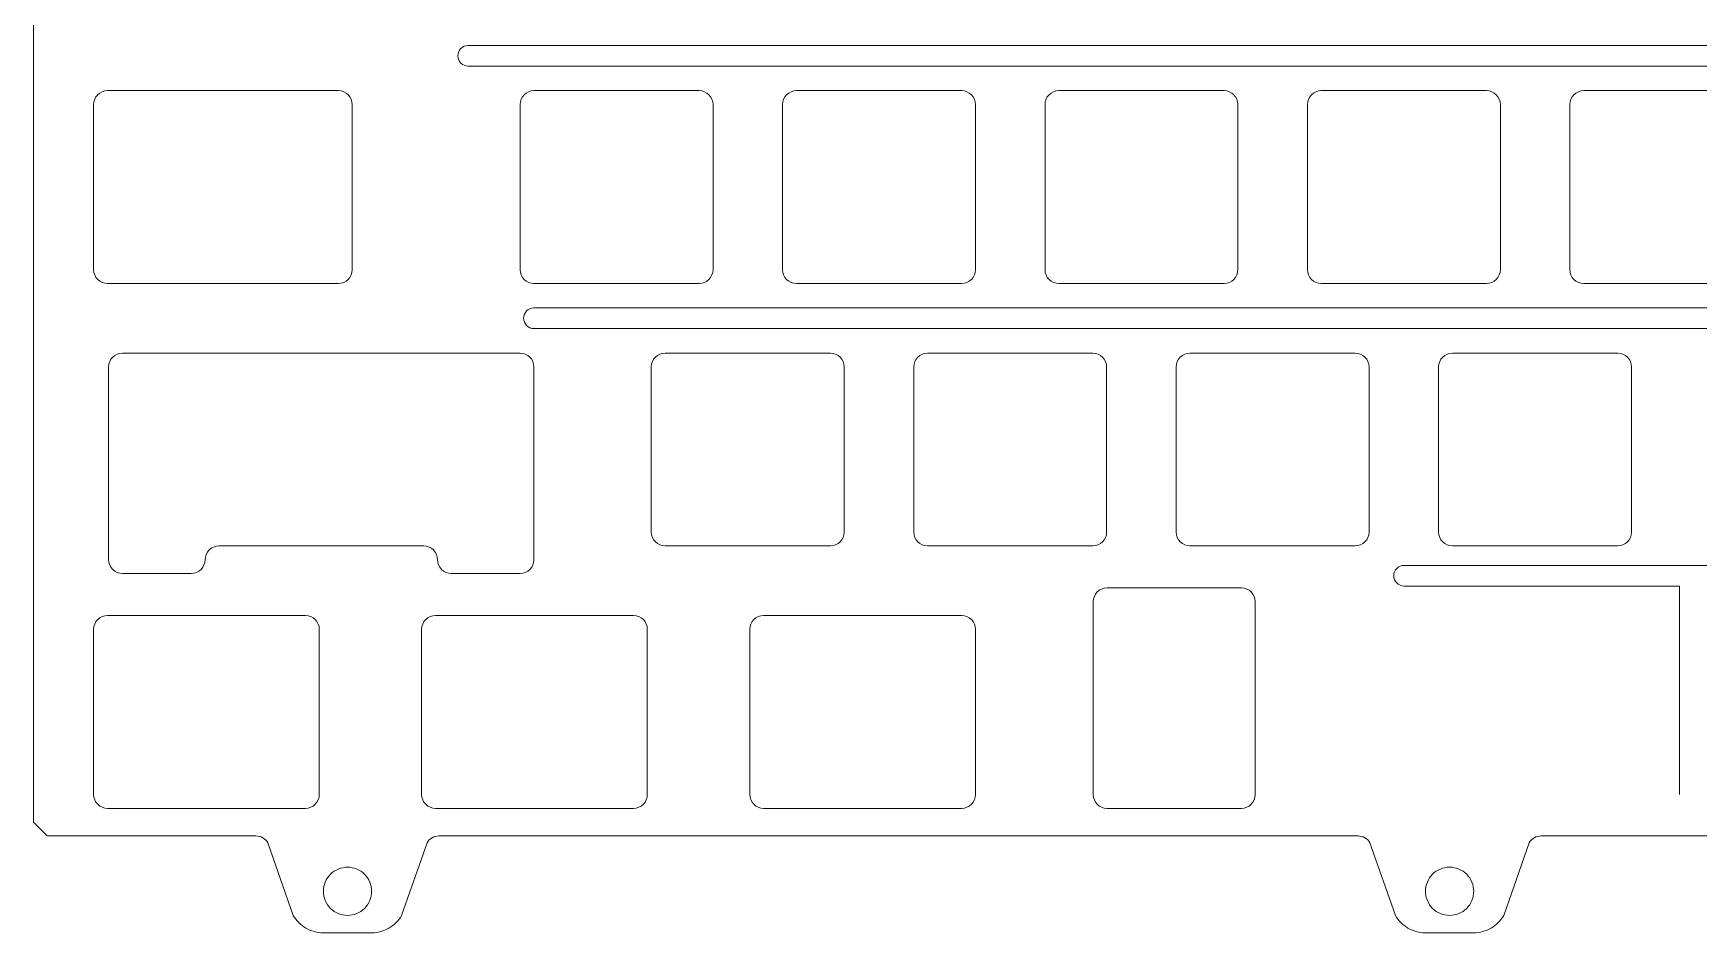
# Model space of a CAD drawing. Header units: millimetres. Extents: x 86 to 465, y -73 to 179.
# Drawn here: x 85.7 to 206.6, y 46.5 to 111.8 of the extents above; entities that cross this region are included whole.
import ezdxf

# ---------------------------------------------------------------- set-up
doc = ezdxf.new("R2010")
doc.units = ezdxf.units.MM
doc.layers.add('10', color=7, linetype='Continuous', true_color=0xffffff)

msp = doc.modelspace()

# ---------------------------------------------------------------- linework, layer by layer
at = {"lineweight": 18}
for points in [[(325.86, 110.9), (117.31, 110.9)], [(325.86, 109.4), (117.31, 109.4)], [(324.58, 91.85), (122.08, 91.85)], [(324.58, 90.35), (122.08, 90.35)]]:
    msp.add_lwpolyline(points, dxfattribs=at)
at = {"lineweight": 18, "elevation": -0.68}
for points in [[(185.24, 73.16), (259.14, 73.16)], [(205.24, 56.52), (205.24, 71.66), (185.24, 71.66)]]:
    msp.add_lwpolyline(points, dxfattribs=at)
at = {"lineweight": 18}
for centre in [(117.31, 110.15), (122.08, 91.1), (185.24, 72.41, -0.68)]:
    msp.add_arc(centre, 0.75, 90, 270, dxfattribs=at)
at = {"layer": '10', "color": 252, "linetype": 'Continuous', "lineweight": 13}
for p, q in [((85.75, 54.52), (85.74, 170.53)), ((85.75, 54.52), (85.74, 170.53)), ((91.12, 107.62), (107.89, 107.62)), ((91.12, 107.62), (107.89, 107.62)), ((122.08, 107.62), (134.08, 107.62)), ((134.08, 107.62), (122.08, 107.62)), ((141.13, 107.62), (153.13, 107.62)), ((141.13, 107.62), (153.13, 107.62)), ((160.18, 107.62), (172.18, 107.62)), ((172.18, 107.62), (160.18, 107.62)), ((191.23, 107.62), (179.23, 107.62)), ((179.23, 107.62), (191.23, 107.62)), ((198.28, 107.62), (210.28, 107.62)), ((198.28, 107.62), (210.28, 107.62)), ((90.12, 94.62), (90.12, 106.62)), ((90.12, 94.62), (90.12, 106.62)), ((108.89, 94.62), (108.89, 106.62)), ((108.89, 106.62), (108.89, 94.62)), ((121.08, 94.62), (121.08, 106.62)), ((121.08, 94.62), (121.08, 106.62)), ((135.08, 94.62), (135.08, 106.62)), ((135.08, 106.62), (135.08, 94.62)), ((140.13, 106.62), (140.13, 94.62)), ((140.13, 94.62), (140.13, 106.62)), ((154.13, 106.62), (154.13, 94.62)), ((154.13, 94.62), (154.13, 106.62)), ((159.18, 106.62), (159.18, 94.62)), ((159.18, 106.62), (159.18, 94.62)), ((173.18, 94.62), (173.18, 106.62)), ((173.18, 94.62), (173.18, 106.62)), ((178.23, 94.62), (178.23, 106.62)), ((178.23, 94.62), (178.23, 106.62)), ((192.23, 106.62), (192.23, 94.62)), ((192.23, 94.62), (192.23, 106.62)), ((197.28, 106.62), (197.28, 94.62)), ((197.28, 106.62), (197.28, 94.62)), ((107.89, 93.62), (91.12, 93.62)), ((91.12, 93.62), (107.89, 93.62)), ((122.08, 93.62), (134.08, 93.62)), ((134.08, 93.62), (122.08, 93.62)), ((141.13, 93.62), (153.13, 93.62)), ((153.13, 93.62), (141.13, 93.62)), ((160.18, 93.62), (172.18, 93.62)), ((160.18, 93.62), (172.18, 93.62)), ((191.23, 93.62), (179.23, 93.62)), ((191.23, 93.62), (179.23, 93.62)), ((210.28, 93.62), (198.28, 93.62)), ((198.28, 93.62), (210.28, 93.62)), ((121.08, 88.57), (92.21, 88.57)), ((92.21, 88.57), (121.08, 88.57)), ((143.6, 88.57), (131.6, 88.57)), ((131.6, 88.57), (143.6, 88.57)), ((150.65, 88.57), (162.65, 88.57)), ((150.65, 88.57), (162.65, 88.57)), ((169.7, 88.57), (181.7, 88.57)), ((169.7, 88.57), (181.7, 88.57)), ((188.75, 88.57), (200.75, 88.57)), ((200.75, 88.57), (188.75, 88.57)), ((91.21, 73.57), (91.21, 87.57)), ((91.21, 73.57), (91.21, 87.57)), ((122.08, 73.57), (122.08, 87.57)), ((122.08, 87.57), (122.08, 73.57)), ((130.6, 75.57), (130.6, 87.57)), ((130.6, 75.57), (130.6, 87.57)), ((144.6, 87.57), (144.6, 75.57)), ((144.6, 75.57), (144.6, 87.57)), ((149.65, 75.57), (149.65, 87.57)), ((149.65, 87.57), (149.65, 75.57)), ((163.65, 87.57), (163.65, 75.57)), ((163.65, 75.57), (163.65, 87.57)), ((168.7, 87.57), (168.7, 75.57)), ((168.7, 75.57), (168.7, 87.57)), ((182.7, 75.57), (182.7, 87.57)), ((182.7, 75.57), (182.7, 87.57)), ((187.75, 87.57), (187.75, 75.57)), ((187.75, 75.57), (187.75, 87.57)), ((201.75, 75.57), (201.75, 87.57)), ((201.75, 75.57), (201.75, 87.57)), ((99.21, 74.57), (114.08, 74.57)), ((114.08, 74.57), (99.21, 74.57)), ((131.6, 74.57), (143.6, 74.57)), ((143.6, 74.57), (131.6, 74.57)), ((150.65, 74.57), (162.65, 74.57)), ((162.65, 74.57), (150.65, 74.57)), ((181.7, 74.57), (169.7, 74.57)), ((169.7, 74.57), (181.7, 74.57)), ((200.75, 74.57), (188.75, 74.57)), ((200.75, 74.57), (188.75, 74.57)), ((92.21, 72.57), (97.21, 72.57)), ((92.21, 72.57), (97.21, 72.57)), ((116.08, 72.57), (121.08, 72.57)), ((116.08, 72.57), (121.08, 72.57)), ((163.68, 71.52), (173.44, 71.52)), ((163.68, 71.52), (173.44, 71.52)), ((162.68, 56.52), (162.68, 70.52)), ((162.68, 70.52), (162.68, 56.52)), ((174.44, 56.52), (174.44, 70.52)), ((174.44, 56.52), (174.44, 70.52)), ((91.12, 69.52), (105.5, 69.52)), ((91.12, 69.52), (105.5, 69.52)), ((129.31, 69.52), (114.93, 69.52)), ((114.93, 69.52), (129.31, 69.52)), ((138.75, 69.52), (153.13, 69.52)), ((153.13, 69.52), (138.75, 69.52)), ((90.12, 56.52), (90.12, 68.52)), ((90.12, 68.52), (90.12, 56.52)), ((106.5, 56.52), (106.5, 68.52)), ((106.5, 68.52), (106.5, 56.52)), ((113.93, 56.52), (113.93, 68.52)), ((113.93, 68.52), (113.93, 56.52)), ((130.31, 56.52), (130.31, 68.52)), ((130.31, 68.52), (130.31, 56.52)), ((137.75, 56.52), (137.75, 68.52)), ((137.75, 68.52), (137.75, 56.52)), ((154.13, 56.52), (154.13, 68.52)), ((154.13, 56.52), (154.13, 68.52)), ((86.75, 53.52), (85.75, 54.52)), ((86.75, 53.52), (85.75, 54.52)), ((91.12, 55.52), (105.5, 55.52)), ((105.5, 55.52), (91.12, 55.52)), ((114.93, 55.52), (129.31, 55.52)), ((114.93, 55.52), (129.31, 55.52)), ((138.75, 55.52), (153.13, 55.52)), ((138.75, 55.52), (153.13, 55.52)), ((163.68, 55.52), (173.44, 55.52)), ((163.68, 55.52), (173.44, 55.52)), ((101.9, 53.52), (86.75, 53.52)), ((101.9, 53.52), (86.75, 53.52)), ((181.9, 53.52), (115.19, 53.52)), ((181.9, 53.52), (115.19, 53.52)), ((261.9, 53.52), (195.19, 53.52)), ((261.9, 53.52), (195.19, 53.52)), ((104.61, 47.74), (102.76, 53.02)), ((104.61, 47.74), (102.76, 53.02)), ((114.32, 53.02), (112.48, 47.74)), ((114.32, 53.02), (112.48, 47.74)), ((184.61, 47.74), (182.76, 53.02)), ((184.61, 47.74), (182.76, 53.02)), ((194.32, 53.02), (192.48, 47.74)), ((194.32, 53.02), (192.48, 47.74)), ((110.31, 46.49), (106.78, 46.49)), ((110.31, 46.49), (106.78, 46.49)), ((190.31, 46.49), (186.78, 46.49)), ((190.31, 46.49), (186.78, 46.49))]:
    msp.add_line(p, q, dxfattribs=at)
for centre, start, end in [((163.68, 70.52), 90, 180), ((163.68, 70.52), 90, 180), ((173.44, 70.52), 0, 90), ((173.44, 70.52), 0, 90), ((163.68, 56.52), 180, 270), ((163.68, 56.52), 180, 270), ((173.44, 56.52), 270, 360), ((173.44, 56.52), 270, 360)]:
    msp.add_arc(centre, 1, start, end, dxfattribs=at)
for points, knots in [([(91.12, 107.62), (90.86, 107.62), (90.6, 107.51), (90.23, 107.14), (90.12, 106.88), (90.12, 106.62)], [0, 0, 0, 0, 0.5, 0.5, 1, 1, 1, 1]), ([(91.12, 107.62), (90.86, 107.62), (90.6, 107.51), (90.23, 107.14), (90.12, 106.88), (90.12, 106.62)], [0, 0, 0, 0, 0.5, 0.5, 1, 1, 1, 1]), ([(107.89, 107.62), (108.15, 107.62), (108.41, 107.51), (108.78, 107.14), (108.89, 106.88), (108.89, 106.62)], [0, 0, 0, 0, 0.5, 0.5, 1, 1, 1, 1]), ([(107.89, 107.62), (108.15, 107.62), (108.41, 107.51), (108.78, 107.14), (108.89, 106.88), (108.89, 106.62)], [0, 0, 0, 0, 0.5, 0.5, 1, 1, 1, 1]), ([(122.08, 107.62), (121.82, 107.62), (121.56, 107.51), (121.18, 107.14), (121.08, 106.88), (121.08, 106.62)], [0, 0, 0, 0, 0.5, 0.5, 1, 1, 1, 1]), ([(121.08, 106.62), (121.08, 106.88), (121.18, 107.14), (121.56, 107.51), (121.82, 107.62), (122.08, 107.62)], [0, 0, 0, 0, 0.5, 0.5, 1, 1, 1, 1]), ([(135.08, 106.62), (135.08, 106.88), (134.97, 107.14), (134.6, 107.51), (134.34, 107.62), (134.08, 107.62)], [0, 0, 0, 0, 0.5, 0.5, 1, 1, 1, 1]), ([(135.08, 106.62), (135.08, 106.88), (134.97, 107.14), (134.6, 107.51), (134.34, 107.62), (134.08, 107.62)], [0, 0, 0, 0, 0.5, 0.5, 1, 1, 1, 1]), ([(140.13, 106.62), (140.13, 106.88), (140.23, 107.14), (140.61, 107.51), (140.87, 107.62), (141.13, 107.62)], [0, 0, 0, 0, 0.5, 0.5, 1, 1, 1, 1]), ([(140.13, 106.62), (140.13, 106.88), (140.23, 107.14), (140.61, 107.51), (140.87, 107.62), (141.13, 107.62)], [0, 0, 0, 0, 0.5, 0.5, 1, 1, 1, 1]), ([(154.13, 106.62), (154.13, 106.88), (154.02, 107.14), (153.65, 107.51), (153.39, 107.62), (153.13, 107.62)], [0, 0, 0, 0, 0.5, 0.5, 1, 1, 1, 1]), ([(153.13, 107.62), (153.39, 107.62), (153.65, 107.51), (154.02, 107.14), (154.13, 106.88), (154.13, 106.62)], [0, 0, 0, 0, 0.5, 0.5, 1, 1, 1, 1]), ([(160.18, 107.62), (159.92, 107.62), (159.66, 107.51), (159.28, 107.14), (159.18, 106.88), (159.18, 106.62)], [0, 0, 0, 0, 0.5, 0.5, 1, 1, 1, 1]), ([(159.18, 106.62), (159.18, 106.88), (159.28, 107.14), (159.66, 107.51), (159.92, 107.62), (160.18, 107.62)], [0, 0, 0, 0, 0.5, 0.5, 1, 1, 1, 1]), ([(173.18, 106.62), (173.18, 106.88), (173.07, 107.14), (172.7, 107.51), (172.44, 107.62), (172.18, 107.62)], [0, 0, 0, 0, 0.5, 0.5, 1, 1, 1, 1]), ([(172.18, 107.62), (172.44, 107.62), (172.7, 107.51), (173.07, 107.14), (173.18, 106.88), (173.18, 106.62)], [0, 0, 0, 0, 0.5, 0.5, 1, 1, 1, 1]), ([(178.23, 106.62), (178.23, 106.88), (178.33, 107.14), (178.71, 107.51), (178.97, 107.62), (179.23, 107.62)], [0, 0, 0, 0, 0.5, 0.5, 1, 1, 1, 1]), ([(178.23, 106.62), (178.23, 106.88), (178.33, 107.14), (178.71, 107.51), (178.97, 107.62), (179.23, 107.62)], [0, 0, 0, 0, 0.5, 0.5, 1, 1, 1, 1]), ([(191.23, 107.62), (191.49, 107.62), (191.75, 107.51), (192.12, 107.14), (192.23, 106.88), (192.23, 106.62)], [0, 0, 0, 0, 0.5, 0.5, 1, 1, 1, 1]), ([(192.23, 106.62), (192.23, 106.88), (192.12, 107.14), (191.75, 107.51), (191.49, 107.62), (191.23, 107.62)], [0, 0, 0, 0, 0.5, 0.5, 1, 1, 1, 1]), ([(197.28, 106.62), (197.28, 106.88), (197.38, 107.14), (197.75, 107.51), (198.02, 107.62), (198.28, 107.62)], [0, 0, 0, 0, 0.5, 0.5, 1, 1, 1, 1]), ([(197.28, 106.62), (197.28, 106.88), (197.38, 107.14), (197.75, 107.51), (198.02, 107.62), (198.28, 107.62)], [0, 0, 0, 0, 0.5, 0.5, 1, 1, 1, 1]), ([(91.12, 93.62), (90.86, 93.62), (90.6, 93.73), (90.23, 94.1), (90.12, 94.36), (90.12, 94.62)], [0, 0, 0, 0, 0.5, 0.5, 1, 1, 1, 1]), ([(90.12, 94.62), (90.12, 94.36), (90.23, 94.1), (90.6, 93.73), (90.86, 93.62), (91.12, 93.62)], [0, 0, 0, 0, 0.5, 0.5, 1, 1, 1, 1]), ([(108.89, 94.62), (108.89, 94.36), (108.78, 94.1), (108.41, 93.73), (108.15, 93.62), (107.89, 93.62)], [0, 0, 0, 0, 0.5, 0.5, 1, 1, 1, 1]), ([(108.89, 94.62), (108.89, 94.36), (108.78, 94.1), (108.41, 93.73), (108.15, 93.62), (107.89, 93.62)], [0, 0, 0, 0, 0.5, 0.5, 1, 1, 1, 1]), ([(122.08, 93.62), (121.82, 93.62), (121.56, 93.73), (121.18, 94.1), (121.08, 94.36), (121.08, 94.62)], [0, 0, 0, 0, 0.5, 0.5, 1, 1, 1, 1]), ([(121.08, 94.62), (121.08, 94.36), (121.18, 94.1), (121.56, 93.73), (121.82, 93.62), (122.08, 93.62)], [0, 0, 0, 0, 0.5, 0.5, 1, 1, 1, 1]), ([(135.08, 94.62), (135.08, 94.36), (134.97, 94.1), (134.6, 93.73), (134.34, 93.62), (134.08, 93.62)], [0, 0, 0, 0, 0.5, 0.5, 1, 1, 1, 1]), ([(134.08, 93.62), (134.34, 93.62), (134.6, 93.73), (134.97, 94.1), (135.08, 94.36), (135.08, 94.62)], [0, 0, 0, 0, 0.5, 0.5, 1, 1, 1, 1]), ([(141.13, 93.62), (140.87, 93.62), (140.61, 93.73), (140.23, 94.1), (140.13, 94.36), (140.13, 94.62)], [0, 0, 0, 0, 0.5, 0.5, 1, 1, 1, 1]), ([(141.13, 93.62), (140.87, 93.62), (140.61, 93.73), (140.23, 94.1), (140.13, 94.36), (140.13, 94.62)], [0, 0, 0, 0, 0.5, 0.5, 1, 1, 1, 1]), ([(153.13, 93.62), (153.39, 93.62), (153.65, 93.73), (154.02, 94.1), (154.13, 94.36), (154.13, 94.62)], [0, 0, 0, 0, 0.5, 0.5, 1, 1, 1, 1]), ([(154.13, 94.62), (154.13, 94.36), (154.02, 94.1), (153.65, 93.73), (153.39, 93.62), (153.13, 93.62)], [0, 0, 0, 0, 0.5, 0.5, 1, 1, 1, 1]), ([(159.18, 94.62), (159.18, 94.36), (159.28, 94.1), (159.66, 93.73), (159.92, 93.62), (160.18, 93.62)], [0, 0, 0, 0, 0.5, 0.5, 1, 1, 1, 1]), ([(159.18, 94.62), (159.18, 94.36), (159.28, 94.1), (159.66, 93.73), (159.92, 93.62), (160.18, 93.62)], [0, 0, 0, 0, 0.5, 0.5, 1, 1, 1, 1]), ([(173.18, 94.62), (173.18, 94.36), (173.07, 94.1), (172.7, 93.73), (172.44, 93.62), (172.18, 93.62)], [0, 0, 0, 0, 0.5, 0.5, 1, 1, 1, 1]), ([(173.18, 94.62), (173.18, 94.36), (173.07, 94.1), (172.7, 93.73), (172.44, 93.62), (172.18, 93.62)], [0, 0, 0, 0, 0.5, 0.5, 1, 1, 1, 1]), ([(179.23, 93.62), (178.97, 93.62), (178.71, 93.73), (178.33, 94.1), (178.23, 94.36), (178.23, 94.62)], [0, 0, 0, 0, 0.5, 0.5, 1, 1, 1, 1]), ([(178.23, 94.62), (178.23, 94.36), (178.33, 94.1), (178.71, 93.73), (178.97, 93.62), (179.23, 93.62)], [0, 0, 0, 0, 0.5, 0.5, 1, 1, 1, 1]), ([(191.23, 93.62), (191.49, 93.62), (191.75, 93.73), (192.12, 94.1), (192.23, 94.36), (192.23, 94.62)], [0, 0, 0, 0, 0.5, 0.5, 1, 1, 1, 1]), ([(191.23, 93.62), (191.49, 93.62), (191.75, 93.73), (192.12, 94.1), (192.23, 94.36), (192.23, 94.62)], [0, 0, 0, 0, 0.5, 0.5, 1, 1, 1, 1]), ([(198.28, 93.62), (198.02, 93.62), (197.75, 93.73), (197.38, 94.1), (197.28, 94.36), (197.28, 94.62)], [0, 0, 0, 0, 0.5, 0.5, 1, 1, 1, 1]), ([(198.28, 93.62), (198.02, 93.62), (197.75, 93.73), (197.38, 94.1), (197.28, 94.36), (197.28, 94.62)], [0, 0, 0, 0, 0.5, 0.5, 1, 1, 1, 1]), ([(91.21, 87.57), (91.21, 87.83), (91.32, 88.09), (91.69, 88.46), (91.95, 88.57), (92.21, 88.57)], [0, 0, 0, 0, 0.5, 0.5, 1, 1, 1, 1]), ([(92.21, 88.57), (91.95, 88.57), (91.69, 88.46), (91.32, 88.09), (91.21, 87.83), (91.21, 87.57)], [0, 0, 0, 0, 0.5, 0.5, 1, 1, 1, 1]), ([(121.08, 88.57), (121.35, 88.57), (121.61, 88.46), (121.98, 88.09), (122.08, 87.83), (122.08, 87.57)], [0, 0, 0, 0, 0.5, 0.5, 1, 1, 1, 1]), ([(122.08, 87.57), (122.08, 87.83), (121.98, 88.09), (121.61, 88.46), (121.35, 88.57), (121.08, 88.57)], [0, 0, 0, 0, 0.5, 0.5, 1, 1, 1, 1]), ([(130.6, 87.57), (130.6, 87.83), (130.71, 88.09), (131.08, 88.46), (131.34, 88.57), (131.6, 88.57)], [0, 0, 0, 0, 0.5, 0.5, 1, 1, 1, 1]), ([(131.6, 88.57), (131.34, 88.57), (131.08, 88.46), (130.71, 88.09), (130.6, 87.83), (130.6, 87.57)], [0, 0, 0, 0, 0.5, 0.5, 1, 1, 1, 1]), ([(143.6, 88.57), (143.86, 88.57), (144.12, 88.46), (144.49, 88.09), (144.6, 87.83), (144.6, 87.57)], [0, 0, 0, 0, 0.5, 0.5, 1, 1, 1, 1]), ([(144.6, 87.57), (144.6, 87.83), (144.49, 88.09), (144.12, 88.46), (143.86, 88.57), (143.6, 88.57)], [0, 0, 0, 0, 0.5, 0.5, 1, 1, 1, 1]), ([(149.65, 87.57), (149.65, 87.83), (149.76, 88.09), (150.13, 88.46), (150.39, 88.57), (150.65, 88.57)], [0, 0, 0, 0, 0.5, 0.5, 1, 1, 1, 1]), ([(149.65, 87.57), (149.65, 87.83), (149.76, 88.09), (150.13, 88.46), (150.39, 88.57), (150.65, 88.57)], [0, 0, 0, 0, 0.5, 0.5, 1, 1, 1, 1]), ([(163.65, 87.57), (163.65, 87.83), (163.54, 88.09), (163.17, 88.46), (162.91, 88.57), (162.65, 88.57)], [0, 0, 0, 0, 0.5, 0.5, 1, 1, 1, 1]), ([(162.65, 88.57), (162.91, 88.57), (163.17, 88.46), (163.54, 88.09), (163.65, 87.83), (163.65, 87.57)], [0, 0, 0, 0, 0.5, 0.5, 1, 1, 1, 1]), ([(169.7, 88.57), (169.44, 88.57), (169.18, 88.46), (168.81, 88.09), (168.7, 87.83), (168.7, 87.57)], [0, 0, 0, 0, 0.5, 0.5, 1, 1, 1, 1]), ([(168.7, 87.57), (168.7, 87.83), (168.81, 88.09), (169.18, 88.46), (169.44, 88.57), (169.7, 88.57)], [0, 0, 0, 0, 0.5, 0.5, 1, 1, 1, 1]), ([(182.7, 87.57), (182.7, 87.83), (182.59, 88.09), (182.22, 88.46), (181.96, 88.57), (181.7, 88.57)], [0, 0, 0, 0, 0.5, 0.5, 1, 1, 1, 1]), ([(181.7, 88.57), (181.96, 88.57), (182.22, 88.46), (182.59, 88.09), (182.7, 87.83), (182.7, 87.57)], [0, 0, 0, 0, 0.5, 0.5, 1, 1, 1, 1]), ([(188.75, 88.57), (188.49, 88.57), (188.23, 88.46), (187.86, 88.09), (187.75, 87.83), (187.75, 87.57)], [0, 0, 0, 0, 0.5, 0.5, 1, 1, 1, 1]), ([(187.75, 87.57), (187.75, 87.83), (187.86, 88.09), (188.23, 88.46), (188.49, 88.57), (188.75, 88.57)], [0, 0, 0, 0, 0.5, 0.5, 1, 1, 1, 1]), ([(200.75, 88.57), (201.01, 88.57), (201.27, 88.46), (201.64, 88.09), (201.75, 87.83), (201.75, 87.57)], [0, 0, 0, 0, 0.5, 0.5, 1, 1, 1, 1]), ([(201.75, 87.57), (201.75, 87.83), (201.64, 88.09), (201.27, 88.46), (201.01, 88.57), (200.75, 88.57)], [0, 0, 0, 0, 0.5, 0.5, 1, 1, 1, 1]), ([(130.6, 75.57), (130.6, 75.31), (130.71, 75.05), (131.08, 74.68), (131.34, 74.57), (131.6, 74.57)], [0, 0, 0, 0, 0.5, 0.5, 1, 1, 1, 1]), ([(131.6, 74.57), (131.34, 74.57), (131.08, 74.68), (130.71, 75.05), (130.6, 75.31), (130.6, 75.57)], [0, 0, 0, 0, 0.5, 0.5, 1, 1, 1, 1]), ([(143.6, 74.57), (143.86, 74.57), (144.12, 74.68), (144.49, 75.05), (144.6, 75.31), (144.6, 75.57)], [0, 0, 0, 0, 0.5, 0.5, 1, 1, 1, 1]), ([(143.6, 74.57), (143.86, 74.57), (144.12, 74.68), (144.49, 75.05), (144.6, 75.31), (144.6, 75.57)], [0, 0, 0, 0, 0.5, 0.5, 1, 1, 1, 1]), ([(150.65, 74.57), (150.39, 74.57), (150.13, 74.68), (149.76, 75.05), (149.65, 75.31), (149.65, 75.57)], [0, 0, 0, 0, 0.5, 0.5, 1, 1, 1, 1]), ([(150.65, 74.57), (150.39, 74.57), (150.13, 74.68), (149.76, 75.05), (149.65, 75.31), (149.65, 75.57)], [0, 0, 0, 0, 0.5, 0.5, 1, 1, 1, 1]), ([(162.65, 74.57), (162.91, 74.57), (163.17, 74.68), (163.54, 75.05), (163.65, 75.31), (163.65, 75.57)], [0, 0, 0, 0, 0.5, 0.5, 1, 1, 1, 1]), ([(163.65, 75.57), (163.65, 75.31), (163.54, 75.05), (163.17, 74.68), (162.91, 74.57), (162.65, 74.57)], [0, 0, 0, 0, 0.5, 0.5, 1, 1, 1, 1]), ([(168.7, 75.57), (168.7, 75.31), (168.81, 75.05), (169.18, 74.68), (169.44, 74.57), (169.7, 74.57)], [0, 0, 0, 0, 0.5, 0.5, 1, 1, 1, 1]), ([(168.7, 75.57), (168.7, 75.31), (168.81, 75.05), (169.18, 74.68), (169.44, 74.57), (169.7, 74.57)], [0, 0, 0, 0, 0.5, 0.5, 1, 1, 1, 1]), ([(181.7, 74.57), (181.96, 74.57), (182.22, 74.68), (182.59, 75.05), (182.7, 75.31), (182.7, 75.57)], [0, 0, 0, 0, 0.5, 0.5, 1, 1, 1, 1]), ([(181.7, 74.57), (181.96, 74.57), (182.22, 74.68), (182.59, 75.05), (182.7, 75.31), (182.7, 75.57)], [0, 0, 0, 0, 0.5, 0.5, 1, 1, 1, 1]), ([(188.75, 74.57), (188.49, 74.57), (188.23, 74.68), (187.86, 75.05), (187.75, 75.31), (187.75, 75.57)], [0, 0, 0, 0, 0.5, 0.5, 1, 1, 1, 1]), ([(187.75, 75.57), (187.75, 75.31), (187.86, 75.05), (188.23, 74.68), (188.49, 74.57), (188.75, 74.57)], [0, 0, 0, 0, 0.5, 0.5, 1, 1, 1, 1]), ([(200.75, 74.57), (201.01, 74.57), (201.27, 74.68), (201.64, 75.05), (201.75, 75.31), (201.75, 75.57)], [0, 0, 0, 0, 0.5, 0.5, 1, 1, 1, 1]), ([(200.75, 74.57), (201.01, 74.57), (201.27, 74.68), (201.64, 75.05), (201.75, 75.31), (201.75, 75.57)], [0, 0, 0, 0, 0.5, 0.5, 1, 1, 1, 1]), ([(98.21, 73.57), (98.21, 73.83), (98.32, 74.09), (98.69, 74.46), (98.95, 74.57), (99.21, 74.57)], [0, 0, 0, 0, 0.5, 0.5, 1, 1, 1, 1]), ([(99.21, 74.57), (98.95, 74.57), (98.69, 74.46), (98.32, 74.09), (98.21, 73.83), (98.21, 73.57)], [0, 0, 0, 0, 0.5, 0.5, 1, 1, 1, 1]), ([(115.08, 73.57), (115.08, 73.83), (114.98, 74.09), (114.61, 74.46), (114.35, 74.57), (114.08, 74.57)], [0, 0, 0, 0, 0.5, 0.5, 1, 1, 1, 1]), ([(114.08, 74.57), (114.35, 74.57), (114.61, 74.46), (114.98, 74.09), (115.08, 73.83), (115.08, 73.57)], [0, 0, 0, 0, 0.5, 0.5, 1, 1, 1, 1]), ([(92.21, 72.57), (91.95, 72.57), (91.69, 72.68), (91.32, 73.05), (91.21, 73.31), (91.21, 73.57)], [0, 0, 0, 0, 0.5, 0.5, 1, 1, 1, 1]), ([(92.21, 72.57), (91.95, 72.57), (91.69, 72.68), (91.32, 73.05), (91.21, 73.31), (91.21, 73.57)], [0, 0, 0, 0, 0.5, 0.5, 1, 1, 1, 1]), ([(97.21, 72.57), (97.47, 72.57), (97.73, 72.68), (98.1, 73.05), (98.21, 73.31), (98.21, 73.57)], [0, 0, 0, 0, 0.5, 0.5, 1, 1, 1, 1]), ([(98.21, 73.57), (98.21, 73.31), (98.1, 73.05), (97.73, 72.68), (97.47, 72.57), (97.21, 72.57)], [0, 0, 0, 0, 0.5, 0.5, 1, 1, 1, 1]), ([(115.08, 73.57), (115.08, 73.31), (115.19, 73.05), (115.56, 72.68), (115.82, 72.57), (116.08, 72.57)], [0, 0, 0, 0, 0.5, 0.5, 1, 1, 1, 1]), ([(116.08, 72.57), (115.82, 72.57), (115.56, 72.68), (115.19, 73.05), (115.08, 73.31), (115.08, 73.57)], [0, 0, 0, 0, 0.5, 0.5, 1, 1, 1, 1]), ([(121.08, 72.57), (121.35, 72.57), (121.61, 72.68), (121.98, 73.05), (122.08, 73.31), (122.08, 73.57)], [0, 0, 0, 0, 0.5, 0.5, 1, 1, 1, 1]), ([(122.08, 73.57), (122.08, 73.31), (121.98, 73.05), (121.61, 72.68), (121.35, 72.57), (121.08, 72.57)], [0, 0, 0, 0, 0.5, 0.5, 1, 1, 1, 1]), ([(90.12, 68.52), (90.12, 68.78), (90.23, 69.04), (90.6, 69.41), (90.86, 69.52), (91.12, 69.52)], [0, 0, 0, 0, 0.5, 0.5, 1, 1, 1, 1]), ([(91.12, 69.52), (90.86, 69.52), (90.6, 69.41), (90.23, 69.04), (90.12, 68.78), (90.12, 68.52)], [0, 0, 0, 0, 0.5, 0.5, 1, 1, 1, 1]), ([(106.5, 68.52), (106.5, 68.78), (106.39, 69.04), (106.02, 69.41), (105.76, 69.52), (105.5, 69.52)], [0, 0, 0, 0, 0.5, 0.5, 1, 1, 1, 1]), ([(106.5, 68.52), (106.5, 68.78), (106.39, 69.04), (106.02, 69.41), (105.76, 69.52), (105.5, 69.52)], [0, 0, 0, 0, 0.5, 0.5, 1, 1, 1, 1]), ([(114.93, 69.52), (114.67, 69.52), (114.41, 69.41), (114.04, 69.04), (113.93, 68.78), (113.93, 68.52)], [0, 0, 0, 0, 0.5, 0.5, 1, 1, 1, 1]), ([(114.93, 69.52), (114.67, 69.52), (114.41, 69.41), (114.04, 69.04), (113.93, 68.78), (113.93, 68.52)], [0, 0, 0, 0, 0.5, 0.5, 1, 1, 1, 1]), ([(129.31, 69.52), (129.58, 69.52), (129.84, 69.41), (130.21, 69.04), (130.31, 68.78), (130.31, 68.52)], [0, 0, 0, 0, 0.5, 0.5, 1, 1, 1, 1]), ([(129.31, 69.52), (129.58, 69.52), (129.84, 69.41), (130.21, 69.04), (130.31, 68.78), (130.31, 68.52)], [0, 0, 0, 0, 0.5, 0.5, 1, 1, 1, 1]), ([(138.75, 69.52), (138.48, 69.52), (138.22, 69.41), (137.85, 69.04), (137.75, 68.78), (137.75, 68.52)], [0, 0, 0, 0, 0.5, 0.5, 1, 1, 1, 1]), ([(138.75, 69.52), (138.48, 69.52), (138.22, 69.41), (137.85, 69.04), (137.75, 68.78), (137.75, 68.52)], [0, 0, 0, 0, 0.5, 0.5, 1, 1, 1, 1]), ([(154.13, 68.52), (154.13, 68.78), (154.02, 69.04), (153.65, 69.41), (153.39, 69.52), (153.13, 69.52)], [0, 0, 0, 0, 0.5, 0.5, 1, 1, 1, 1]), ([(153.13, 69.52), (153.39, 69.52), (153.65, 69.41), (154.02, 69.04), (154.13, 68.78), (154.13, 68.52)], [0, 0, 0, 0, 0.5, 0.5, 1, 1, 1, 1]), ([(91.12, 55.52), (90.86, 55.52), (90.6, 55.63), (90.23, 56), (90.12, 56.26), (90.12, 56.52)], [0, 0, 0, 0, 0.5, 0.5, 1, 1, 1, 1]), ([(90.12, 56.52), (90.12, 56.26), (90.23, 56), (90.6, 55.63), (90.86, 55.52), (91.12, 55.52)], [0, 0, 0, 0, 0.5, 0.5, 1, 1, 1, 1]), ([(105.5, 55.52), (105.76, 55.52), (106.02, 55.63), (106.39, 56), (106.5, 56.26), (106.5, 56.52)], [0, 0, 0, 0, 0.5, 0.5, 1, 1, 1, 1]), ([(105.5, 55.52), (105.76, 55.52), (106.02, 55.63), (106.39, 56), (106.5, 56.26), (106.5, 56.52)], [0, 0, 0, 0, 0.5, 0.5, 1, 1, 1, 1]), ([(113.93, 56.52), (113.93, 56.26), (114.04, 56), (114.41, 55.63), (114.67, 55.52), (114.93, 55.52)], [0, 0, 0, 0, 0.5, 0.5, 1, 1, 1, 1]), ([(114.93, 55.52), (114.67, 55.52), (114.41, 55.63), (114.04, 56), (113.93, 56.26), (113.93, 56.52)], [0, 0, 0, 0, 0.5, 0.5, 1, 1, 1, 1]), ([(129.31, 55.52), (129.58, 55.52), (129.84, 55.63), (130.21, 56), (130.31, 56.26), (130.31, 56.52)], [0, 0, 0, 0, 0.5, 0.5, 1, 1, 1, 1]), ([(130.31, 56.52), (130.31, 56.26), (130.21, 56), (129.84, 55.63), (129.58, 55.52), (129.31, 55.52)], [0, 0, 0, 0, 0.5, 0.5, 1, 1, 1, 1]), ([(138.75, 55.52), (138.48, 55.52), (138.22, 55.63), (137.85, 56), (137.75, 56.26), (137.75, 56.52)], [0, 0, 0, 0, 0.5, 0.5, 1, 1, 1, 1]), ([(137.75, 56.52), (137.75, 56.26), (137.85, 56), (138.22, 55.63), (138.48, 55.52), (138.75, 55.52)], [0, 0, 0, 0, 0.5, 0.5, 1, 1, 1, 1]), ([(154.13, 56.52), (154.13, 56.26), (154.02, 56), (153.65, 55.63), (153.39, 55.52), (153.13, 55.52)], [0, 0, 0, 0, 0.5, 0.5, 1, 1, 1, 1]), ([(153.13, 55.52), (153.39, 55.52), (153.65, 55.63), (154.02, 56), (154.13, 56.26), (154.13, 56.52)], [0, 0, 0, 0, 0.5, 0.5, 1, 1, 1, 1]), ([(102.76, 53.02), (102.68, 53.17), (102.55, 53.3), (102.25, 53.47), (102.07, 53.52), (101.9, 53.52)], [0, 0, 0, 0, 0.5, 0.5, 1, 1, 1, 1]), ([(102.76, 53.02), (102.68, 53.17), (102.55, 53.3), (102.25, 53.47), (102.07, 53.52), (101.9, 53.52)], [0, 0, 0, 0, 0.5, 0.5, 1, 1, 1, 1]), ([(115.19, 53.52), (115.02, 53.52), (114.84, 53.47), (114.54, 53.3), (114.41, 53.17), (114.32, 53.02)], [0, 0, 0, 0, 0.5, 0.5, 1, 1, 1, 1]), ([(115.19, 53.52), (115.02, 53.52), (114.84, 53.47), (114.54, 53.3), (114.41, 53.17), (114.32, 53.02)], [0, 0, 0, 0, 0.5, 0.5, 1, 1, 1, 1]), ([(182.76, 53.02), (182.68, 53.17), (182.55, 53.3), (182.25, 53.47), (182.07, 53.52), (181.9, 53.52)], [0, 0, 0, 0, 0.5, 0.5, 1, 1, 1, 1]), ([(182.76, 53.02), (182.68, 53.17), (182.55, 53.3), (182.25, 53.47), (182.07, 53.52), (181.9, 53.52)], [0, 0, 0, 0, 0.5, 0.5, 1, 1, 1, 1]), ([(195.19, 53.52), (195.02, 53.52), (194.84, 53.47), (194.54, 53.3), (194.41, 53.17), (194.32, 53.02)], [0, 0, 0, 0, 0.5, 0.5, 1, 1, 1, 1]), ([(195.19, 53.52), (195.02, 53.52), (194.84, 53.47), (194.54, 53.3), (194.41, 53.17), (194.32, 53.02)], [0, 0, 0, 0, 0.5, 0.5, 1, 1, 1, 1]), ([(106.8, 49.5), (106.8, 49.73), (106.84, 49.95), (107.02, 50.38), (107.15, 50.57), (107.47, 50.9), (107.66, 51.03), (108.09, 51.2), (108.32, 51.25), (108.78, 51.25), (109, 51.2), (109.43, 51.03), (109.62, 50.9), (109.95, 50.57), (110.08, 50.38), (110.25, 49.95), (110.3, 49.73), (110.3, 49.5)], [0, 0, 0, 0, 0.125, 0.125, 0.25, 0.25, 0.375, 0.375, 0.5, 0.5, 0.625, 0.625, 0.75, 0.75, 0.875, 0.875, 1, 1, 1, 1]), ([(106.8, 49.5), (106.8, 49.73), (106.84, 49.95), (107.02, 50.38), (107.15, 50.57), (107.47, 50.9), (107.66, 51.03), (108.09, 51.2), (108.32, 51.25), (108.78, 51.25), (109, 51.2), (109.43, 51.03), (109.62, 50.9), (109.95, 50.57), (110.08, 50.38), (110.25, 49.95), (110.3, 49.73), (110.3, 49.5)], [0, 0, 0, 0, 0.125, 0.125, 0.25, 0.25, 0.375, 0.375, 0.5, 0.5, 0.625, 0.625, 0.75, 0.75, 0.875, 0.875, 1, 1, 1, 1]), ([(186.8, 49.5), (186.8, 49.73), (186.84, 49.95), (187.02, 50.38), (187.15, 50.57), (187.47, 50.9), (187.66, 51.03), (188.09, 51.2), (188.32, 51.25), (188.78, 51.25), (189, 51.2), (189.43, 51.03), (189.62, 50.9), (189.95, 50.57), (190.08, 50.38), (190.25, 49.95), (190.3, 49.73), (190.3, 49.5)], [0, 0, 0, 0, 0.125, 0.125, 0.25, 0.25, 0.375, 0.375, 0.5, 0.5, 0.625, 0.625, 0.75, 0.75, 0.875, 0.875, 1, 1, 1, 1]), ([(186.8, 49.5), (186.8, 49.73), (186.84, 49.95), (187.02, 50.38), (187.15, 50.57), (187.47, 50.9), (187.66, 51.03), (188.09, 51.2), (188.32, 51.25), (188.78, 51.25), (189, 51.2), (189.43, 51.03), (189.62, 50.9), (189.95, 50.57), (190.08, 50.38), (190.25, 49.95), (190.3, 49.73), (190.3, 49.5)], [0, 0, 0, 0, 0.125, 0.125, 0.25, 0.25, 0.375, 0.375, 0.5, 0.5, 0.625, 0.625, 0.75, 0.75, 0.875, 0.875, 1, 1, 1, 1]), ([(110.3, 49.5), (110.3, 49.27), (110.25, 49.04), (110.08, 48.62), (109.95, 48.42), (109.62, 48.1), (109.43, 47.97), (109, 47.79), (108.78, 47.75), (108.32, 47.75), (108.09, 47.79), (107.66, 47.97), (107.47, 48.1), (107.15, 48.42), (107.02, 48.62), (106.84, 49.04), (106.8, 49.27), (106.8, 49.5)], [0, 0, 0, 0, 0.125, 0.125, 0.25, 0.25, 0.375, 0.375, 0.5, 0.5, 0.625, 0.625, 0.75, 0.75, 0.875, 0.875, 1, 1, 1, 1]), ([(110.3, 49.5), (110.3, 49.27), (110.25, 49.04), (110.08, 48.62), (109.95, 48.42), (109.62, 48.1), (109.43, 47.97), (109, 47.79), (108.78, 47.75), (108.32, 47.75), (108.09, 47.79), (107.66, 47.97), (107.47, 48.1), (107.15, 48.42), (107.02, 48.62), (106.84, 49.04), (106.8, 49.27), (106.8, 49.5)], [0, 0, 0, 0, 0.125, 0.125, 0.25, 0.25, 0.375, 0.375, 0.5, 0.5, 0.625, 0.625, 0.75, 0.75, 0.875, 0.875, 1, 1, 1, 1]), ([(190.3, 49.5), (190.3, 49.27), (190.25, 49.04), (190.08, 48.62), (189.95, 48.42), (189.62, 48.1), (189.43, 47.97), (189, 47.79), (188.78, 47.75), (188.32, 47.75), (188.09, 47.79), (187.66, 47.97), (187.47, 48.1), (187.15, 48.42), (187.02, 48.62), (186.84, 49.04), (186.8, 49.27), (186.8, 49.5)], [0, 0, 0, 0, 0.125, 0.125, 0.25, 0.25, 0.375, 0.375, 0.5, 0.5, 0.625, 0.625, 0.75, 0.75, 0.875, 0.875, 1, 1, 1, 1]), ([(190.3, 49.5), (190.3, 49.27), (190.25, 49.04), (190.08, 48.62), (189.95, 48.42), (189.62, 48.1), (189.43, 47.97), (189, 47.79), (188.78, 47.75), (188.32, 47.75), (188.09, 47.79), (187.66, 47.97), (187.47, 48.1), (187.15, 48.42), (187.02, 48.62), (186.84, 49.04), (186.8, 49.27), (186.8, 49.5)], [0, 0, 0, 0, 0.125, 0.125, 0.25, 0.25, 0.375, 0.375, 0.5, 0.5, 0.625, 0.625, 0.75, 0.75, 0.875, 0.875, 1, 1, 1, 1]), ([(106.78, 46.49), (106.34, 46.49), (105.9, 46.61), (105.15, 47.05), (104.83, 47.37), (104.61, 47.74)], [0, 0, 0, 0, 0.5, 0.5, 1, 1, 1, 1]), ([(106.78, 46.49), (106.34, 46.49), (105.9, 46.61), (105.15, 47.05), (104.83, 47.37), (104.61, 47.74)], [0, 0, 0, 0, 0.5, 0.5, 1, 1, 1, 1]), ([(112.48, 47.74), (112.26, 47.37), (111.94, 47.05), (111.18, 46.61), (110.75, 46.49), (110.31, 46.49)], [0, 0, 0, 0, 0.5, 0.5, 1, 1, 1, 1]), ([(112.48, 47.74), (112.26, 47.37), (111.94, 47.05), (111.18, 46.61), (110.75, 46.49), (110.31, 46.49)], [0, 0, 0, 0, 0.5, 0.5, 1, 1, 1, 1]), ([(186.78, 46.49), (186.34, 46.49), (185.9, 46.61), (185.15, 47.05), (184.83, 47.37), (184.61, 47.74)], [0, 0, 0, 0, 0.5, 0.5, 1, 1, 1, 1]), ([(186.78, 46.49), (186.34, 46.49), (185.9, 46.61), (185.15, 47.05), (184.83, 47.37), (184.61, 47.74)], [0, 0, 0, 0, 0.5, 0.5, 1, 1, 1, 1]), ([(192.48, 47.74), (192.26, 47.37), (191.94, 47.05), (191.18, 46.61), (190.75, 46.49), (190.31, 46.49)], [0, 0, 0, 0, 0.5, 0.5, 1, 1, 1, 1]), ([(192.48, 47.74), (192.26, 47.37), (191.94, 47.05), (191.18, 46.61), (190.75, 46.49), (190.31, 46.49)], [0, 0, 0, 0, 0.5, 0.5, 1, 1, 1, 1])]:
    msp.add_open_spline(points, degree=3, knots=knots, dxfattribs=at)

doc.saveas('drawing.dxf')
